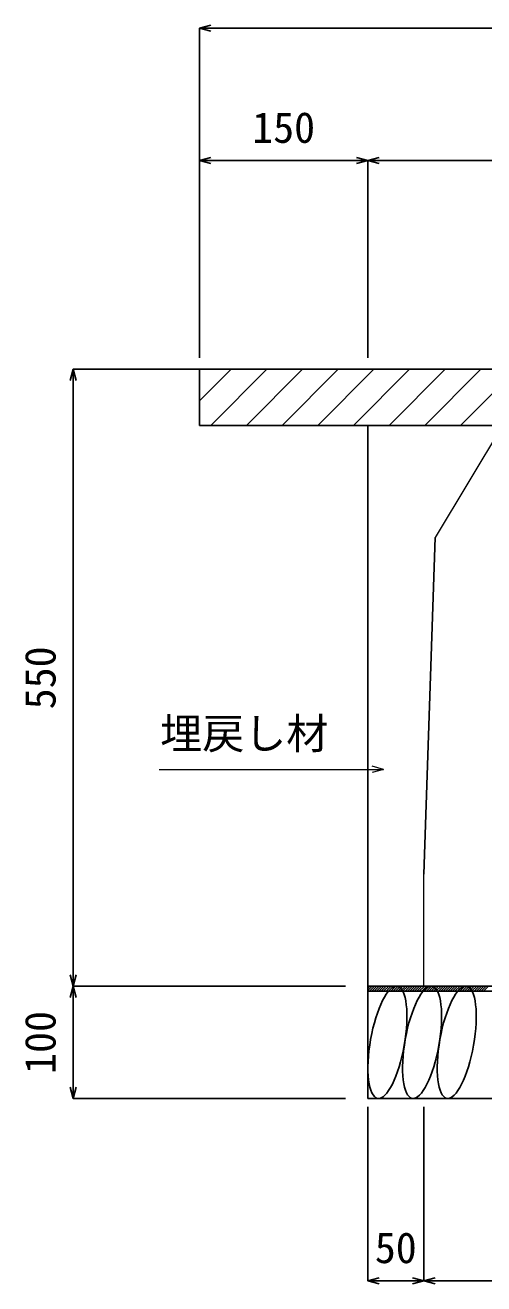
# Model space of a CAD drawing. Units: millimetres, scale not verified. Extents: x -9755 to 16726, y -7413 to 4835.
# Drawn here: x 210 to 620, y -5584 to -4462 of the extents above; entities that cross this region are included whole.
import ezdxf
from ezdxf.enums import TextEntityAlignment as Align

# ---------------------------------------------------------------- set-up
doc = ezdxf.new("R2010")
doc.units = ezdxf.units.MM
doc.header["$LTSCALE"] = 15
doc.layers.add('0-1_ブロック', color=2, linetype='Continuous', lineweight=18)
doc.layers.add('0-A', color=7, linetype='Continuous', lineweight=18)
for name, color, linetype in [('0-3_鉄筋', 7, 'Continuous'), ('0-5_ｼﾞｮｲﾝﾄ詳細図', 7, 'Continuous'), ('0-6_寸法', 4, 'Continuous'), ('0-B', 4, 'Continuous')]:
    doc.layers.add(name, color=color, linetype=linetype)
doc.styles.add('ＭＳ ゴシック', font='')
doc.styles.get('ＭＳ ゴシック').set_extended_font_data('MS Gothic')

msp = doc.modelspace()

# ---------------------------------------------------------------- linework, layer by layer
at = {"layer": '0-1_ブロック', "color": 3}
for p, q in [((636.07, -4818.69), (576.07, -4918.69)), ((566.07, -5318.69), (566.07, -5218.69)), ((566.07, -5318.69), (966.07, -5318.69))]:
    msp.add_line(p, q, dxfattribs=at)
msp.add_lwpolyline([(566.07, -5218.69), (576.07, -4918.69), (566.07, -5218.69)], dxfattribs=at)
at = {"layer": '0-3_鉄筋'}
for p, q in [((366.07, -4818.69), (366.07, -4768.69)), ((366.07, -4796.86), (394.24, -4768.69)), ((1166.07, -4768.69), (366.07, -4768.69)), ((376.06, -4818.69), (426.06, -4768.69)), ((407.88, -4818.69), (457.88, -4768.69)), ((439.7, -4818.69), (489.7, -4768.69)), ((471.52, -4818.69), (521.52, -4768.69)), ((503.34, -4818.69), (553.34, -4768.69)), ((535.16, -4818.69), (585.16, -4768.69)), ((566.98, -4818.69), (616.98, -4768.69)), ((598.8, -4818.69), (648.8, -4768.69)), ((1166.07, -4818.69), (366.07, -4818.69))]:
    msp.add_line(p, q, dxfattribs=at)
at = {"layer": '0-5_ｼﾞｮｲﾝﾄ詳細図'}
for p, q in [((516.07, -5418.69), (516.07, -4818.69)), ((1016.07, -5318.69), (516.07, -5318.69)), ((516.07, -5418.69), (1016.07, -5418.69))]:
    msp.add_line(p, q, dxfattribs=at)
for centre in [(533.59, -5368.68), (564.49, -5368.68), (595.4, -5368.68)]:
    msp.add_ellipse(centre, major_axis=(8.81, 49.96), ratio=0.3, dxfattribs=at)
at = {"layer": '0-6_寸法'}
for p, q in [((366.07, -4464.65), (376.21, -4461.93)), ((366.07, -4464.65), (1166.07, -4464.65)), ((366.07, -4464.65), (376.21, -4467.37)), ((366.07, -4464.65), (366.07, -4582.59)), ((366.07, -4582.59), (376.21, -4579.87)), ((366.07, -4582.59), (516.07, -4582.59)), ((366.07, -4582.59), (376.21, -4585.31)), ((366.07, -4582.59), (366.07, -4758.45)), ((516.07, -4582.59), (505.93, -4579.87)), ((516.07, -4582.59), (505.93, -4585.31)), ((516.07, -4582.59), (526.21, -4579.87)), ((516.07, -4582.59), (516.07, -4758.45)), ((516.07, -4582.59), (1016.07, -4582.59)), ((516.07, -4582.59), (526.21, -4585.31)), ((253.36, -4768.69), (250.64, -4778.83)), ((253.36, -5318.69), (253.36, -4768.69)), ((253.36, -4768.69), (256.07, -4778.83)), ((253.36, -4768.69), (496.17, -4768.69)), ((253.36, -5318.69), (250.64, -5308.55)), ((253.36, -5318.69), (256.07, -5308.55)), ((253.36, -5318.69), (250.64, -5328.83)), ((253.36, -5418.69), (253.36, -5318.69)), ((253.36, -5318.69), (256.07, -5328.83)), ((253.36, -5318.69), (496.17, -5318.69)), ((253.36, -5418.69), (250.64, -5408.55)), ((253.36, -5418.69), (256.07, -5408.55)), ((253.36, -5418.69), (496.17, -5418.69)), ((516.07, -5581.24), (516.07, -5426.09)), ((566.07, -5581.24), (566.07, -5426.09)), ((566.07, -5581.24), (566.07, -5426.09)), ((516.07, -5581.24), (526.21, -5578.52)), ((516.07, -5581.24), (566.07, -5581.24)), ((516.07, -5581.24), (526.21, -5583.95)), ((566.07, -5581.24), (555.93, -5578.52)), ((566.07, -5581.24), (555.93, -5583.95)), ((566.07, -5581.24), (576.21, -5578.52)), ((566.07, -5581.24), (966.07, -5581.24)), ((566.07, -5581.24), (576.21, -5583.95))]:
    msp.add_line(p, q, dxfattribs=at)
at = {"layer": '0-A'}
msp.add_line((529.99, -5125.32), (519.85, -5122.6), dxfattribs=at)
msp.add_lwpolyline([(330.12, -5125.32), (529.99, -5125.32), (519.85, -5128.04)], dxfattribs=at)
at = {"layer": '0-B'}
for p, q in [((516.07, -5322.46), (519.85, -5318.69)), ((516.07, -5320.34), (517.72, -5318.69)), ((517.47, -5323.19), (521.97, -5318.69)), ((519.59, -5323.19), (524.09, -5318.69)), ((521.71, -5323.19), (526.21, -5318.69)), ((523.83, -5323.19), (528.33, -5318.69)), ((525.95, -5323.19), (530.45, -5318.69)), ((528.07, -5323.19), (532.57, -5318.69)), ((530.19, -5323.19), (534.69, -5318.69)), ((532.32, -5323.19), (536.82, -5318.69)), ((534.44, -5323.19), (538.94, -5318.69)), ((536.56, -5323.19), (541.06, -5318.69)), ((538.68, -5323.19), (543.18, -5318.69)), ((540.8, -5323.19), (545.3, -5318.69)), ((542.92, -5323.19), (547.42, -5318.69)), ((545.04, -5323.19), (549.54, -5318.69)), ((547.16, -5323.19), (551.66, -5318.69)), ((549.29, -5323.19), (553.79, -5318.69)), ((551.41, -5323.19), (555.91, -5318.69)), ((553.53, -5323.19), (558.03, -5318.69)), ((555.65, -5323.19), (560.15, -5318.69)), ((557.77, -5323.19), (562.27, -5318.69)), ((559.89, -5323.19), (564.39, -5318.69)), ((562.01, -5323.19), (566.51, -5318.69)), ((564.14, -5323.19), (568.64, -5318.69)), ((566.26, -5323.19), (570.76, -5318.69)), ((568.38, -5323.19), (572.88, -5318.69)), ((570.5, -5323.19), (575, -5318.69)), ((572.62, -5323.19), (577.12, -5318.69)), ((574.74, -5323.19), (579.24, -5318.69)), ((576.86, -5323.19), (581.36, -5318.69)), ((578.98, -5323.19), (583.48, -5318.69)), ((581.11, -5323.19), (585.61, -5318.69)), ((583.23, -5323.19), (587.73, -5318.69)), ((585.35, -5323.19), (589.85, -5318.69)), ((587.47, -5323.19), (591.97, -5318.69)), ((589.59, -5323.19), (594.09, -5318.69)), ((591.71, -5323.19), (596.21, -5318.69)), ((593.83, -5323.19), (598.33, -5318.69)), ((595.96, -5323.19), (600.46, -5318.69)), ((598.08, -5323.19), (602.58, -5318.69)), ((600.2, -5323.19), (604.7, -5318.69)), ((602.32, -5323.19), (606.82, -5318.69)), ((604.44, -5323.19), (608.94, -5318.69)), ((606.56, -5323.19), (611.06, -5318.69)), ((608.68, -5323.19), (613.18, -5318.69)), ((610.8, -5323.19), (615.3, -5318.69)), ((612.93, -5323.19), (617.43, -5318.69)), ((615.05, -5323.19), (619.55, -5318.69)), ((617.17, -5323.19), (621.67, -5318.69)), ((619.29, -5323.19), (623.79, -5318.69))]:
    msp.add_line(p, q, dxfattribs=at)
msp.add_lwpolyline([(516.07, -5318.69), (1016.07, -5318.69), (1016.07, -5323.19), (516.07, -5323.19)], close=True, dxfattribs=at)

# ---------------------------------------------------------------- texts
at = {"layer": '0-6_寸法', "style": 'ＭＳ ゴシック'}
for s, p in [('150', (412.95, -4575.09)), ('50', (522.32, -5573.74))]:
    msp.add_text(s, height=27.49, dxfattribs=at).set_placement(p, align=Align.BOTTOM_LEFT)
for s, p in [('550', (245.86, -5071.82)), ('100', (245.86, -5396.82))]:
    msp.add_text(s, height=27.49, rotation=90, dxfattribs=at).set_placement(p, align=Align.BOTTOM_LEFT)
at = {"layer": '0-A', "color": 4, "style": 'ＭＳ ゴシック'}
msp.add_text('埋戻し材', height=27.49, dxfattribs=at).set_placement((330.89, -5115.33), align=Align.BOTTOM_LEFT)

doc.saveas('drawing.dxf')
